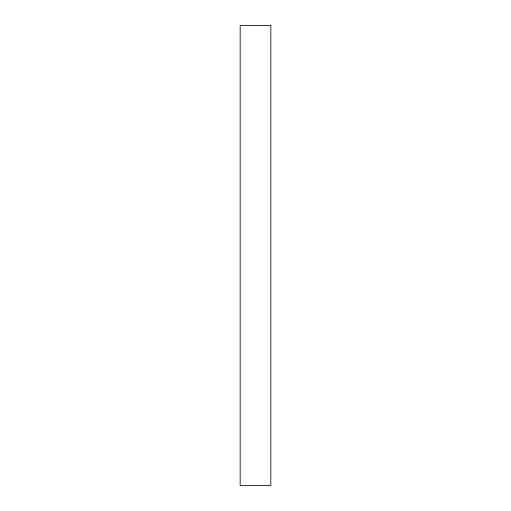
<?xml version="1.0" encoding="UTF-8"?>
<svg xmlns="http://www.w3.org/2000/svg" width="511" height="511" viewBox="0 0 511 511"><rect width="100%" height="100%" fill="white"/><g stroke="black" fill="none" stroke-linecap="round" stroke-linejoin="round"><path stroke-width="0.77" d="M270.83 25.55L240.17 25.55L240.17 485.45L270.83 485.45L270.83 25.55"/></g></svg>
